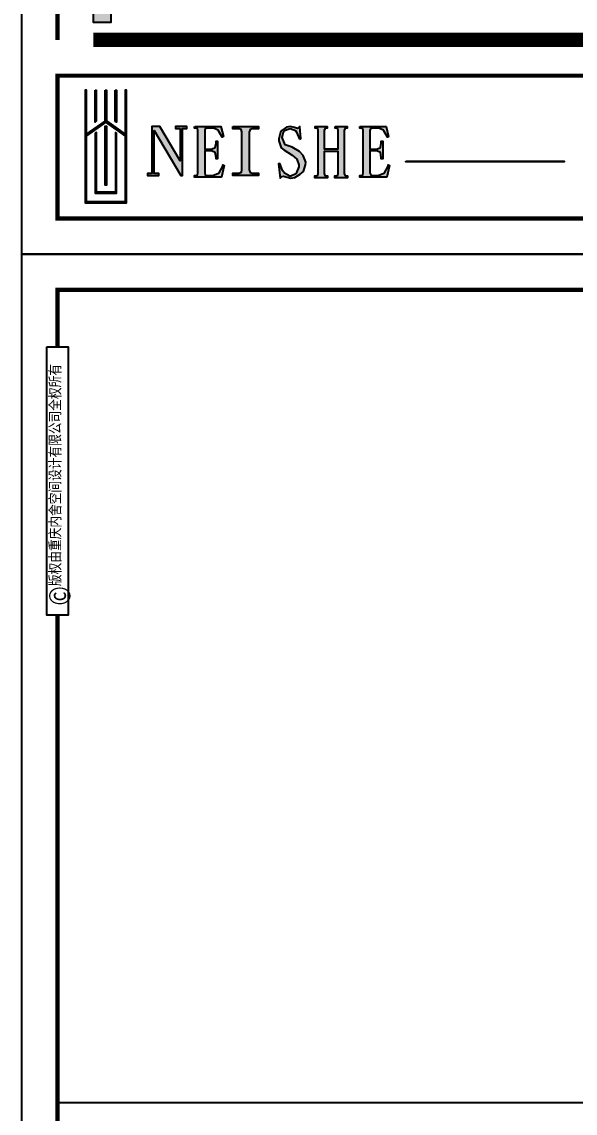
# Model space of a CAD drawing. Header units: inches. Extents: x -50945 to 250244, y -404780 to 18493.
# Drawn here: x 218460 to 222077, y -311877 to -304744 of the extents above; entities that cross this region are included whole.
import ezdxf
from ezdxf.xclip import XClip

# ---------------------------------------------------------------- set-up
doc = ezdxf.new("R2010")
doc.units = ezdxf.units.IN
doc.header["$MEASUREMENT"] = 0
doc.linetypes.add('DOTE', pattern=[2.42, 2, -0.2, 0.02, -0.2])
for name, color, linetype in [('15开关布置图-YJ', 2, 'Continuous'), ('A图框', 7, 'Continuous'), ('D-ARCHI', 250, 'Continuous'), ('IRC-30-天花轮廓线', 30, 'Continuous')]:
    doc.layers.add(name, color=color, linetype=linetype)
doc.layers.add('天棚材质标注', color=2, linetype='Continuous', lineweight=5)
doc.styles.add('04.YBC-外标注3.0', font='', dxfattribs={"width": 0.8, "height": 3})
doc.styles.get('04.YBC-外标注3.0').set_extended_font_data('SimSun')

# ---------------------------------------------------------------- blocks, each defined once
blk = doc.blocks.new('gegwe')
h = blk.add_hatch(color=9)
h.paths.add_polyline_path([(189652, -49616), (189652, -49028), (189629, -49028), (189629, -49617), (189269, -49867), (189269, -49028), (189267, -49028), (189246, -49028), (189246, -51182), (190039, -51182), (190039, -49027), (190014, -49027), (190014, -49865), (190014, -49868)])
h.paths.add_polyline_path([(190014, -49898), (190014, -51161), (189269, -51161), (189269, -49898), (189642, -49636)], flags=16)
h.paths.add_polyline_path([(189641, -49706), (189653, -49716), (189653, -50844), (189629, -50844), (189629, -49716)], flags=0)
h.paths.add_polyline_path([(189825, -49834), (189847, -49852), (189847, -51000), (189439, -51000), (189439, -49849), (189461, -49834), (189461, -50979), (189825, -50979)], flags=0)
h.paths.add_polyline_path([(189439, -49636), (189459, -49620), (189459, -49028), (189439, -49028)], flags=17)
h.paths.add_polyline_path([(189822, -49620), (189847, -49637), (189847, -49027), (189822, -49027)])
at = {"color": 9}
for points in [[(189267, -49028), (189246, -49028), (189246, -51182), (190039, -51182), (190039, -49027), (190014, -49027), (190014, -49865), (190014, -49868)], [(189269, -49867), (189269, -49028), (189267, -49028)], [(189269, -49867), (189629, -49617), (189629, -49028)], [(189439, -49028), (189459, -49028), (189459, -49620), (189439, -49636), (189439, -49028)], [(189629, -49028), (189650, -49028), (189652, -49028), (189652, -49616), (190014, -49868)], [(190014, -49898), (189642, -49636), (189269, -49898)], [(189641, -49706), (189653, -49716), (189653, -50844), (189629, -50844), (189629, -49716), (189641, -49706)], [(190014, -49898), (190014, -51161), (189269, -51161), (189269, -49898)], [(189439, -49849), (189439, -51000), (189847, -51000), (189847, -49852), (189825, -49834), (189825, -50979), (189461, -50979), (189461, -49834), (189461, -49834), (189439, -49849)]]:
    blk.add_lwpolyline(points, dxfattribs=at)
blk.add_lwpolyline([(189822, -49027), (189842, -49027), (189847, -49027), (189847, -49637), (189822, -49620), (189822, -49027)], close=True, dxfattribs=at)
blk = doc.blocks.new('gegeg')
at = {"layer": 'A图框'}
h = blk.add_hatch(color=256, dxfattribs=at)
h.dxf.hatch_style = 1
h.paths.add_polyline_path([(133887, -57733), (134062, -57733), (134062, -57558), (133887, -57558)])
for points in [[(134739, -58777), (134739, -59093), (134540, -58756), (134463, -58756), (134463, -59217), (134420, -59217), (134420, -59237), (134529, -59237), (134529, -59217), (134483, -59217), (134483, -58794), (134745, -59237), (134761, -59237), (134761, -58777), (134804, -58777), (134804, -58756), (134693, -58756), (134693, -58777)], [(134914, -59212), (134909, -59229), (134893, -59235), (134879, -59235), (134879, -59253), (135145, -59253), (135170, -59139), (135158, -59133), (135153, -59151), (135121, -59209), (135116, -59214), (135061, -59235), (135000, -59235), (134986, -59229), (134980, -59212), (134980, -58994), (135047, -58994), (135082, -59011), (135091, -59061), (135091, -59073), (135105, -59073), (135105, -58901), (135091, -58901), (135091, -58919), (135082, -58962), (135047, -58977), (134980, -58977), (134980, -58796), (134986, -58779), (135000, -58774), (135065, -58773), (135114, -58794), (135151, -58861), (135163, -58855), (135137, -58756), (134881, -58756), (134881, -58773), (134893, -58773), (134909, -58779), (134914, -58797)], [(135417, -58811), (135426, -58787), (135445, -58779), (135506, -58779), (135506, -58756), (135256, -58756), (135256, -58779), (135317, -58779), (135338, -58787), (135344, -58810), (135344, -59182), (135339, -59205), (135316, -59213), (135256, -59213), (135256, -59237), (135506, -59237), (135506, -59213), (135446, -59213), (135427, -59206), (135417, -59182)], [(135837, -59038), (135882, -59078), (135903, -59132), (135902, -59152), (135881, -59208), (135872, -59220), (135825, -59243), (135813, -59242), (135761, -59214), (135741, -59189), (135716, -59118), (135702, -59123), (135721, -59263), (135737, -59248), (135751, -59243), (135823, -59263), (135863, -59257), (135916, -59223), (135949, -59199), (135968, -59131), (135971, -59105), (135945, -59040), (135909, -59002), (135837, -58960), (135798, -58947), (135768, -58935), (135738, -58864), (135753, -58809), (135762, -58797), (135809, -58778), (135816, -58777), (135869, -58797), (135880, -58811), (135910, -58880), (135922, -58873), (135912, -58756), (135903, -58771), (135889, -58777), (135860, -58765), (135816, -58756), (135782, -58762), (135736, -58794), (135724, -58813), (135707, -58877), (135707, -58896), (135730, -58964), (135755, -58986)], [(136289, -59003), (136289, -59216), (136284, -59234), (136268, -59240), (136256, -59240), (136256, -59258), (136379, -59258), (136379, -59240), (136367, -59240), (136353, -59234), (136346, -59218), (136346, -58797), (136353, -58780), (136367, -58774), (136377, -58774), (136377, -58756), (136258, -58756), (136258, -58774), (136268, -58774), (136284, -58780), (136289, -58797), (136289, -58975), (136150, -58975), (136150, -58797), (136157, -58780), (136172, -58774), (136180, -58774), (136180, -58756), (136062, -58756), (136062, -58774), (136072, -58774), (136088, -58780), (136093, -58797), (136093, -59216), (136088, -59234), (136072, -59240), (136060, -59240), (136060, -59258), (136183, -59258), (136183, -59240), (136171, -59240), (136157, -59235), (136150, -59217), (136150, -59003)], [(136534, -59212), (136530, -59229), (136514, -59235), (136499, -59235), (136499, -59253), (136765, -59253), (136791, -59139), (136779, -59133), (136774, -59151), (136742, -59209), (136736, -59214), (136681, -59235), (136621, -59235), (136607, -59229), (136600, -59212), (136600, -58994), (136667, -58994), (136702, -59011), (136711, -59061), (136711, -59073), (136725, -59073), (136725, -58901), (136711, -58901), (136711, -58919), (136702, -58962), (136668, -58977), (136600, -58977), (136600, -58796), (136606, -58779), (136620, -58774), (136686, -58773), (136734, -58794), (136771, -58861), (136783, -58855), (136758, -58756), (136502, -58756), (136502, -58773), (136513, -58773), (136530, -58779), (136534, -58797)], [(138503, -59104), (138503, -59096), (136951, -59096), (136951, -59104)]]:
    blk.add_hatch(color=256, dxfattribs=at).paths.add_polyline_path(points)
for points in [[(162587, -39218), (162587, -60008), (133187, -60008), (133187, -39218)], [(133431, -40125), (133643, -40125), (133643, -42755), (133431, -42755)], [(134062, -57558), (133887, -57558), (133887, -57733), (134062, -57733)], [(134739, -58777), (134739, -59093), (134540, -58756), (134463, -58756), (134463, -59217), (134420, -59217), (134420, -59237), (134529, -59237), (134529, -59217), (134483, -59217), (134483, -58794), (134745, -59237), (134761, -59237), (134761, -58777), (134804, -58777), (134804, -58756), (134693, -58756), (134693, -58777), (134739, -58777)], [(135256, -58756), (135506, -58756), (135506, -58779), (135445, -58779), (135426, -58787), (135417, -58811), (135417, -59182), (135427, -59206), (135446, -59213), (135506, -59213), (135506, -59237), (135256, -59237), (135256, -59213), (135316, -59213), (135339, -59205), (135344, -59182), (135344, -58810), (135338, -58787), (135317, -58779), (135256, -58779), (135256, -58756)], [(136951, -59096), (138503, -59096), (138503, -59104), (136951, -59104)]]:
    blk.add_lwpolyline(points, close=True, dxfattribs=at)
for points, const_width in [([(133537, -40125), (133537, -39568), (162237, -39568), (162237, -57908)], 42), ([(133537, -57908), (133537, -42755)], 42), ([(161887, -57908), (133887, -57908)], 140)]:
    blk.add_lwpolyline(points, dxfattribs=dict(at, const_width=const_width))
at = {"layer": 'A图框', "const_width": 42}
blk.add_lwpolyline([(133537, -58258), (162237, -58258), (162237, -59658), (133537, -59658)], close=True, dxfattribs=at)
at = {"layer": 'A图框'}
for points in [[(134882, -58756), (135137, -58756), (135163, -58855), (135151, -58861), (135116, -58798), (135112, -58793), (135065, -58773), (135000, -58774), (134986, -58779), (134980, -58796), (134980, -58977), (135047, -58977), (135082, -58962), (135091, -58919), (135091, -58901), (135105, -58901), (135105, -59073), (135091, -59073), (135091, -59061), (135082, -59011), (135047, -58994), (134980, -58994), (134980, -59212), (134986, -59229), (135000, -59235), (135061, -59235), (135116, -59214), (135121, -59209), (135153, -59151), (135158, -59133), (135170, -59139), (135145, -59253), (134879, -59253), (134879, -59235), (134893, -59235), (134909, -59229), (134914, -59212), (134914, -58797), (134909, -58779), (134893, -58773), (134881, -58773), (134881, -58756)], [(135910, -58880), (135922, -58873), (135912, -58756), (135903, -58771), (135889, -58777), (135860, -58765), (135816, -58756), (135782, -58762), (135736, -58794), (135724, -58813), (135707, -58877), (135707, -58896), (135730, -58964), (135755, -58986), (135837, -59038), (135882, -59078), (135903, -59132), (135902, -59152), (135881, -59208), (135872, -59220), (135825, -59243), (135813, -59242), (135761, -59214), (135741, -59189), (135716, -59118), (135702, -59123), (135721, -59263), (135737, -59248), (135751, -59243), (135823, -59263), (135863, -59257), (135916, -59223), (135949, -59199), (135968, -59131), (135971, -59105), (135945, -59040), (135909, -59002), (135837, -58960), (135798, -58947), (135768, -58935), (135738, -58864), (135753, -58809), (135762, -58797), (135809, -58778), (135816, -58777), (135869, -58797), (135880, -58811), (135910, -58880)], [(136258, -58756), (136377, -58756), (136377, -58774), (136367, -58774), (136353, -58780), (136346, -58797), (136346, -59218), (136353, -59234), (136367, -59240), (136379, -59240), (136379, -59258), (136256, -59258), (136256, -59240), (136268, -59240), (136284, -59234), (136289, -59216), (136289, -59003), (136150, -59003), (136150, -59217), (136157, -59235), (136171, -59240), (136183, -59240), (136183, -59258), (136060, -59258), (136060, -59240), (136072, -59240), (136088, -59234), (136093, -59216), (136093, -58797), (136088, -58780), (136072, -58774), (136062, -58774), (136062, -58756), (136180, -58756), (136180, -58774), (136172, -58774), (136157, -58780), (136150, -58797), (136150, -58975), (136289, -58975), (136289, -58797), (136284, -58780), (136268, -58774), (136258, -58774), (136258, -58756)], [(136502, -58756), (136758, -58756), (136783, -58855), (136771, -58861), (136736, -58798), (136732, -58793), (136686, -58773), (136620, -58774), (136606, -58779), (136600, -58796), (136600, -58977), (136668, -58977), (136702, -58962), (136711, -58919), (136711, -58901), (136725, -58901), (136725, -59073), (136711, -59073), (136711, -59061), (136702, -59011), (136667, -58994), (136600, -58994), (136600, -59212), (136607, -59229), (136621, -59235), (136681, -59235), (136736, -59214), (136742, -59209), (136774, -59151), (136779, -59133), (136791, -59139), (136765, -59253), (136499, -59253), (136499, -59235), (136514, -59235), (136530, -59229), (136534, -59212), (136534, -58797), (136530, -58779), (136513, -58773), (136502, -58773), (136502, -58756)]]:
    blk.add_lwpolyline(points, dxfattribs=at)
at = {"layer": '15开关布置图-YJ', "color": 2, "xscale": 0.5119999999988067, "yscale": 0.5119999999988067, "zscale": 0.5119999999988067}
blk.add_blockref('gegwe', (36914, -33299), dxfattribs=at)
at = {"layer": 'A图框', "rotation": 90, "style": '04.YBC-外标注3.0'}
for s, insert, char_height, width, attachment_point in [('版权由重庆内舍空间设计有限公司全权所有', (133460, -42471), 105, 2420.6, 1), ('©', (133559, -42567), 210, 191.34, 5)]:
    blk.add_mtext(s, dxfattribs=dict(at, insert=insert, char_height=char_height, width=width, attachment_point=attachment_point))
blk = doc.blocks.new('thytyhy')
at = {"layer": 'D-ARCHI', "color": 251, "linetype": 'DOTE', "lineweight": 5, "ltscale": 200}
blk.add_line((277601.1, -280178.6), (277601.1, -272638.4), dxfattribs=at)

msp = doc.modelspace()

# ---------------------------------------------------------------- block references
at = {"layer": '15开关布置图-YJ', "color": 2, "xscale": 0.6667920000009098, "yscale": 0.6667920000009098, "zscale": 0.6667920000009098}
msp.add_blockref('gegeg', (129651.68, -266250.15), dxfattribs=at)
at = {"layer": '天棚材质标注', "color": 6}
ref = msp.add_blockref('thytyhy', (-51763.23, -588712.29), dxfattribs=dict(at, rotation=89.99999999999999))
XClip(ref).set_block_clipping_path([(276904.7874586927, -283764.3061409554), (279962.1796524448, -274923.7453339266)])

# ---------------------------------------------------------------- next in the draw order: linework, layer by layer
at = {"layer": 'IRC-30-天花轮廓线'}
msp.add_line((218693.28, -311807.51), (237830.21, -311807.51), dxfattribs=at)

# ---------------------------------------------------------------- next in the draw order: block references
at = {"layer": '15开关布置图-YJ', "color": 2, "xscale": 0.6667920000009098, "yscale": 0.6667920000009098, "zscale": 0.6667920000009098}
msp.add_blockref('gegeg', (129651.68, -280112.76), dxfattribs=at)

doc.saveas('drawing.dxf')
